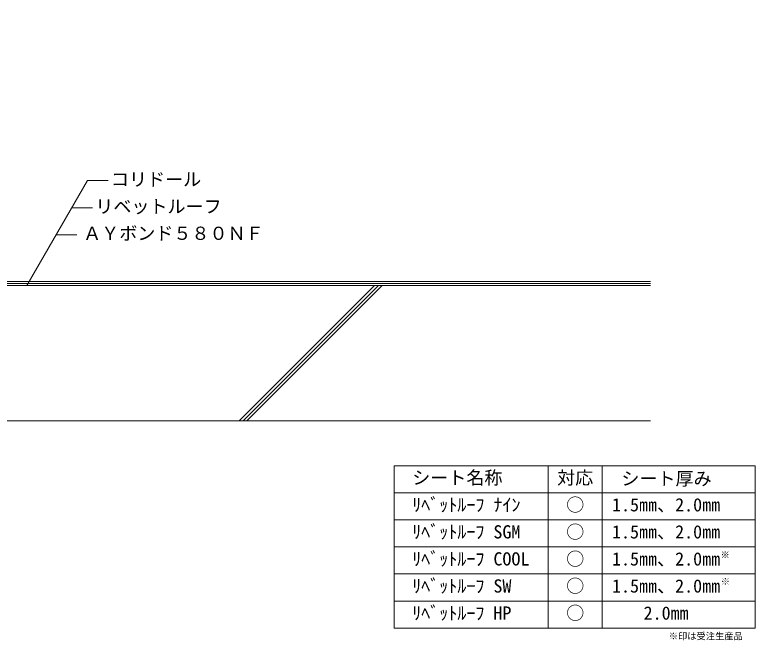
# Model space of a CAD drawing. Units: millimetres, scale not verified. Extents: x -597 to 717, y -504 to 387.
# Drawn here: x -103 to 717, y -504 to 189 of the extents above; entities that cross this region are included whole.
import ezdxf
from ezdxf.enums import TextEntityAlignment as Align

# ---------------------------------------------------------------- set-up
doc = ezdxf.new("R2010")
doc.units = ezdxf.units.MM
doc.header["$LTSCALE"] = 5
for name, color, linetype, lineweight in [('0-0', 7, 'Continuous', 9), ('1-0', 7, 'Continuous', 9), ('A-0', 7, 'Continuous', 9), ('E-0', 7, 'Continuous', 9)]:
    doc.layers.add(name, color=color, linetype=linetype, lineweight=lineweight)
doc.styles.add('ＭＳ ゴシック', font='')
doc.styles.get('ＭＳ ゴシック').set_extended_font_data('MS Gothic')

msp = doc.modelspace()

# ---------------------------------------------------------------- linework, layer by layer
at = {"layer": '0-0'}
for p, q in [((145.674, -260.877), (295.674, -110.877)), ((149.917, -260.877), (299.917, -110.877)), ((154.159, -260.877), (304.159, -110.877)), ((-397.481, -260.877), (601.399, -260.877))]:
    msp.add_line(p, q, dxfattribs=at)
msp.add_lwpolyline([(-447.481, 189.123), (-447.481, -110.877), (601.399, -110.877)], dxfattribs=at)
at = {"layer": '1-0'}
msp.add_line((-446.481, -108.877), (601.399, -108.877), dxfattribs=at)
at = {"layer": 'A-0'}
msp.add_line((-372.481, -108.877), (601.399, -108.877), dxfattribs=at)
msp.add_lwpolyline([(-372.481, -108.877), (-372.481, -106.377), (601.399, -106.377)], dxfattribs=at)
at = {"layer": 'E-0'}
for p, q in [((-39.93, -24.696), (-16.836, -24.696)), ((-57.251, -54.696), (-34.157, -54.696)), ((317.357, -310.793), (317.357, -490.793)), ((317.357, -310.793), (717.357, -310.793)), ((487.961, -310.793), (487.961, -490.793)), ((547.961, -490.793), (547.961, -310.793)), ((717.357, -310.793), (717.357, -490.793)), ((317.357, -340.793), (717.357, -340.793)), ((317.357, -370.793), (717.357, -370.793)), ((317.357, -400.793), (717.357, -400.793)), ((317.357, -430.793), (717.357, -430.793)), ((317.357, -460.793), (717.357, -460.793)), ((317.357, -490.793), (717.357, -490.793))]:
    msp.add_line(p, q, dxfattribs=at)
msp.add_lwpolyline([(-89.825, -111.118), (-22.61, 5.304), (0.484, 5.304)], dxfattribs=at)

# ---------------------------------------------------------------- texts
at = {"layer": 'E-0', "style": 'ＭＳ ゴシック'}
for s, height, p in [('コリドール', 14.66, (3.56, -5.031)), ('リベットルーフ', 14.66, (-13.761, -35.031)), ('ＡＹボンド５８０ＮＦ', 14.66, (-27.246, -64.81)), ('シート名称', 14.66, (337.357, -335.793)), ('対応', 14.66, (497.961, -335.793)), ('シート厚み', 14.66, (569.087, -336.73)), ('ﾘﾍﾞｯﾄﾙｰﾌ ﾅｲﾝ', 14.66, (337.357, -365.793)), ('○', 14.66, (507.961, -365.793)), ('1.5㎜、2.0㎜', 14.66, (558.732, -365.793)), ('ﾘﾍﾞｯﾄﾙｰﾌ SGM', 14.66, (337.357, -395.793)), ('○', 14.66, (507.961, -395.793)), ('1.5㎜、2.0㎜', 14.66, (558.732, -395.793)), ('ﾘﾍﾞｯﾄﾙｰﾌ COOL', 14.66, (337.357, -425.793)), ('○', 14.66, (507.961, -425.793)), ('1.5㎜、2.0㎜', 14.66, (558.732, -425.793)), ('※', 7.331, (678.935, -415.409)), ('ﾘﾍﾞｯﾄﾙｰﾌ SW', 14.66, (337.357, -455.793)), ('○', 14.66, (507.961, -455.793)), ('1.5㎜、2.0㎜', 14.66, (558.732, -455.793)), ('※', 7.331, (679.18, -445.049)), ('ﾘﾍﾞｯﾄﾙｰﾌ HP', 14.66, (337.357, -485.793)), ('○', 14.66, (507.961, -485.793)), ('2.0㎜', 14.66, (593.732, -485.793)), ('※印は受注生産品', 7.331, (621.561, -505.59))]:
    msp.add_text(s, height=height, dxfattribs=at).set_placement(p, align=Align.BOTTOM_LEFT)

doc.saveas('drawing.dxf')
